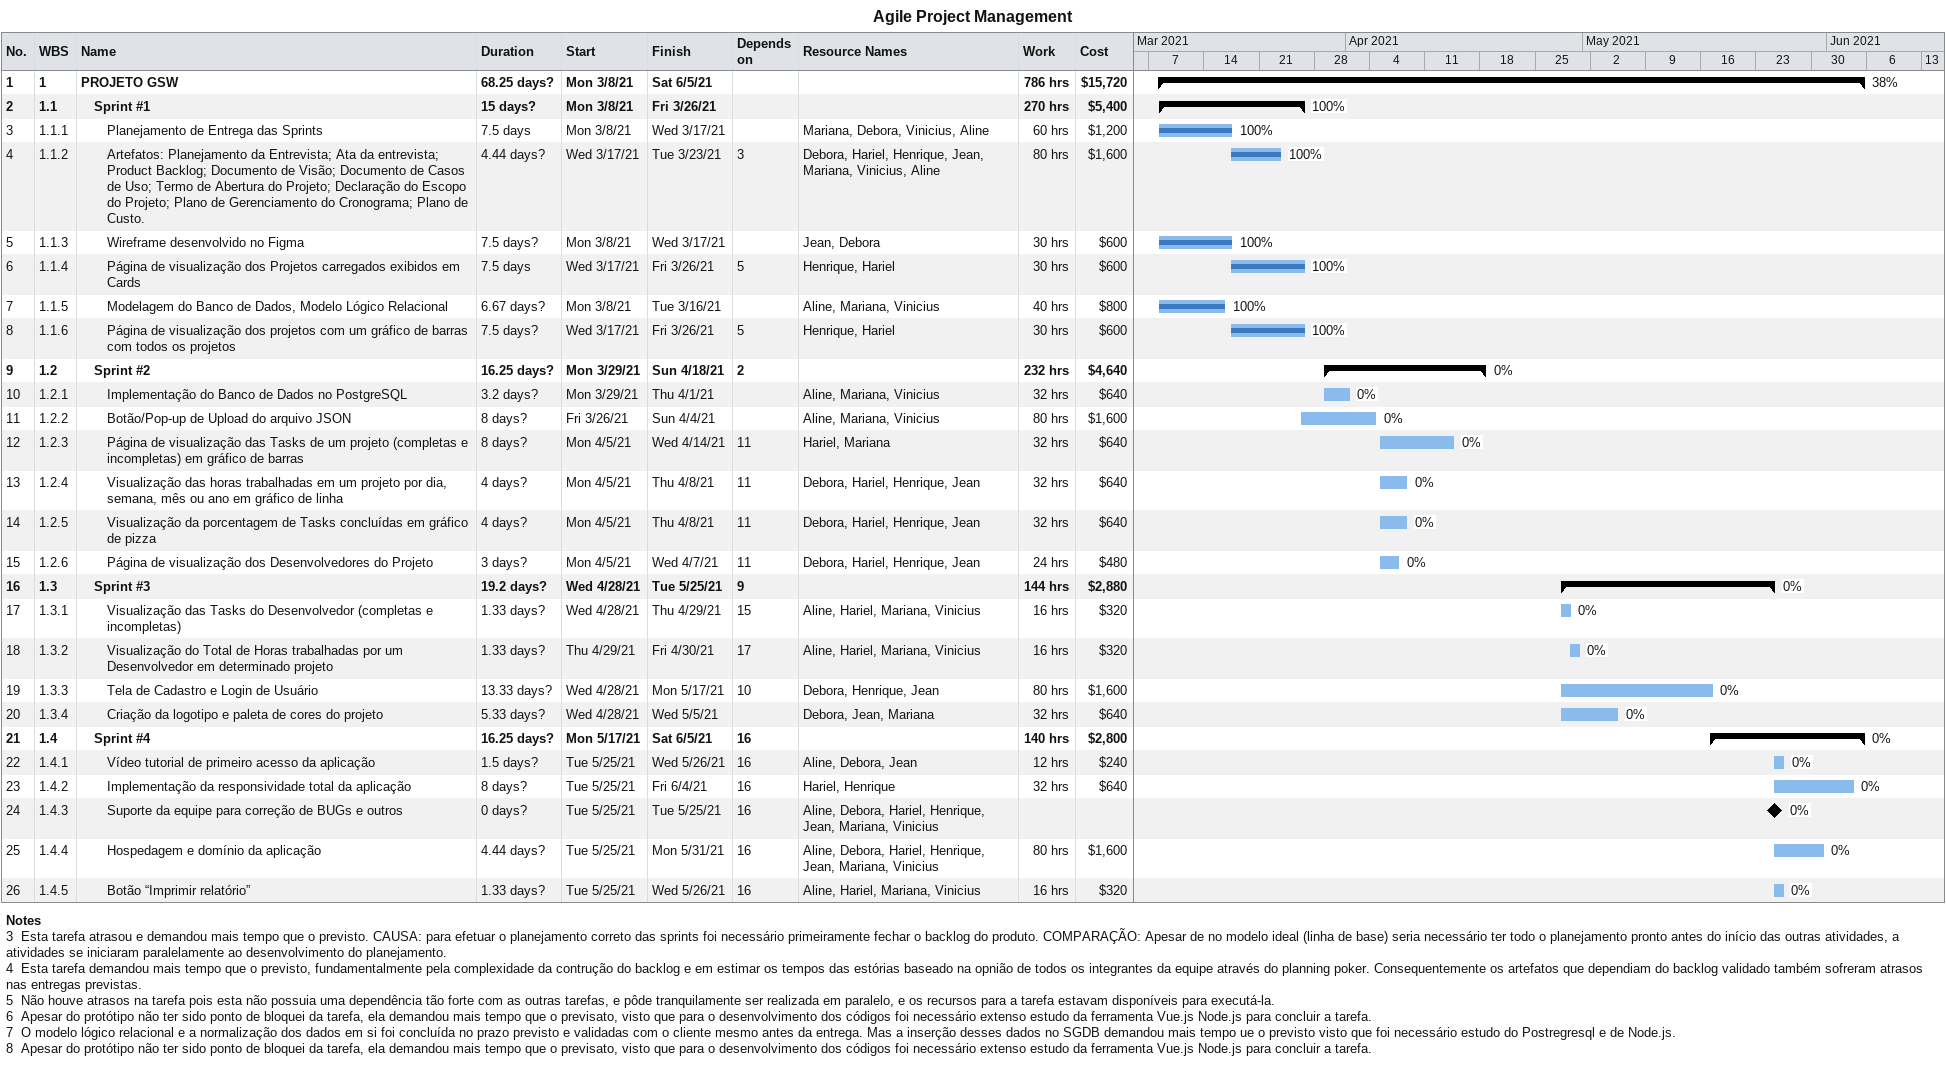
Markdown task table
Agile Project Management

| ID | WBS | Task | Duration | Start | Finish | Predecessors | Resources | % complete | Work (h) | Cost ($) |
|---|---|---|---|---|---|---|---|---|---|---|
| 1 | 1 | **PROJETO GSW** | 68.25d? | 2021-03-08 | 2021-06-05 |  |  | 38 | 786 | 15720 |
| 2 | 1.1 | **Sprint #1** | 15d? | 2021-03-08 | 2021-03-26 |  |  | 100 | 270 | 5400 |
| 3 | 1.1.1 | Planejamento de Entrega das Sprints | 7.5d | 2021-03-08 | 2021-03-17 |  | Mariana, Debora, Vinicius, Aline | 100 | 60 | 1200 |
| 4 | 1.1.2 | Artefatos: Planejamento da Entrevista; Ata da entrevista; Product Backlog; Documento de Visão; Documento de Casos de Uso; Termo de Abertura do Projeto; Declaração do Escopo do Projeto; Plano de Gerenciamento do Cronograma; Plano de Custo. | 4.44d? | 2021-03-17 | 2021-03-23 | 3 | Debora, Hariel, Henrique, Jean, Mariana, Vinicius, Aline | 100 | 80 | 1600 |
| 5 | 1.1.3 | Wireframe desenvolvido no Figma | 7.5d? | 2021-03-08 | 2021-03-17 |  | Jean, Debora | 100 | 30 | 600 |
| 6 | 1.1.4 | Página de visualização dos Projetos carregados exibidos em Cards | 7.5d | 2021-03-17 | 2021-03-26 | 5 | Henrique, Hariel | 100 | 30 | 600 |
| 7 | 1.1.5 | Modelagem do Banco de Dados, Modelo Lógico Relacional | 6.67d? | 2021-03-08 | 2021-03-16 |  | Aline, Mariana, Vinicius | 100 | 40 | 800 |
| 8 | 1.1.6 | Página de visualização dos projetos com um gráfico de barras com todos os projetos | 7.5d? | 2021-03-17 | 2021-03-26 | 5 | Henrique, Hariel | 100 | 30 | 600 |
| 9 | 1.2 | **Sprint #2** | 16.25d? | 2021-03-29 | 2021-04-18 | 2 |  | 0 | 232 | 4640 |
| 10 | 1.2.1 | Implementação do Banco de Dados no PostgreSQL | 3.2d? | 2021-03-29 | 2021-04-01 |  | Aline, Mariana, Vinicius | 0 | 32 | 640 |
| 11 | 1.2.2 | Botão/Pop-up de Upload do arquivo JSON | 8d? | 2021-03-26 | 2021-04-04 |  | Aline, Mariana, Vinicius | 0 | 80 | 1600 |
| 12 | 1.2.3 | Página de visualização das Tasks de um projeto (completas e incompletas) em gráfico de barras | 8d? | 2021-04-05 | 2021-04-14 | 11 | Hariel, Mariana | 0 | 32 | 640 |
| 13 | 1.2.4 | Visualização das horas trabalhadas em um projeto por dia, semana, mês ou ano em gráfico de linha | 4d? | 2021-04-05 | 2021-04-08 | 11 | Debora, Hariel, Henrique, Jean | 0 | 32 | 640 |
| 14 | 1.2.5 | Visualização da porcentagem de Tasks concluídas em gráfico de pizza | 4d? | 2021-04-05 | 2021-04-08 | 11 | Debora, Hariel, Henrique, Jean | 0 | 32 | 640 |
| 15 | 1.2.6 | Página de visualização dos Desenvolvedores do Projeto | 3d? | 2021-04-05 | 2021-04-07 | 11 | Debora, Hariel, Henrique, Jean | 0 | 24 | 480 |
| 16 | 1.3 | **Sprint #3** | 19.2d? | 2021-04-28 | 2021-05-25 | 9 |  | 0 | 144 | 2880 |
| 17 | 1.3.1 | Visualização das Tasks do Desenvolvedor (completas e incompletas) | 1.33d? | 2021-04-28 | 2021-04-29 | 15 | Aline, Hariel, Mariana, Vinicius | 0 | 16 | 320 |
| 18 | 1.3.2 | Visualização do Total de Horas trabalhadas por um Desenvolvedor em determinado projeto | 1.33d? | 2021-04-29 | 2021-04-30 | 17 | Aline, Hariel, Mariana, Vinicius | 0 | 16 | 320 |
| 19 | 1.3.3 | Tela de Cadastro e Login de Usuário | 13.33d? | 2021-04-28 | 2021-05-17 | 10 | Debora, Henrique, Jean | 0 | 80 | 1600 |
| 20 | 1.3.4 | Criação da logotipo e paleta de cores do projeto | 5.33d? | 2021-04-28 | 2021-05-05 |  | Debora, Jean, Mariana | 0 | 32 | 640 |
| 21 | 1.4 | **Sprint #4** | 16.25d? | 2021-05-17 | 2021-06-05 | 16 |  | 0 | 140 | 2800 |
| 22 | 1.4.1 | Vídeo tutorial de primeiro acesso da aplicação | 1.5d? | 2021-05-25 | 2021-05-26 | 16 | Aline, Debora, Jean | 0 | 12 | 240 |
| 23 | 1.4.2 | Implementação da responsividade total da aplicação | 8d? | 2021-05-25 | 2021-06-04 | 16 | Hariel, Henrique | 0 | 32 | 640 |
| 24 | 1.4.3 | Suporte da equipe para correção de BUGs e outros | 0d? | 2021-05-25 | 2021-05-25 | 16 | Aline, Debora, Hariel, Henrique, Jean, Mariana, Vinicius | 0 |  |  |
| 25 | 1.4.4 | Hospedagem e domínio da aplicação | 4.44d? | 2021-05-25 | 2021-05-31 | 16 | Aline, Debora, Hariel, Henrique, Jean, Mariana, Vinicius | 0 | 80 | 1600 |
| 26 | 1.4.5 | Botão “Imprimir relatório” | 1.33d? | 2021-05-25 | 2021-05-26 | 16 | Aline, Hariel, Mariana, Vinicius | 0 | 16 | 320 |

Notes
- 3: Esta tarefa atrasou e demandou mais tempo que o previsto. CAUSA: para efetuar o planejamento correto das sprints foi necessário primeiramente fechar o backlog do produto. COMPARAÇÃO: Apesar de no modelo ideal (linha de base) seria necessário ter todo o planejamento pronto antes do início das outras atividades, a atividades se iniciaram paralelamente ao desenvolvimento do planejamento.
- 4: Esta tarefa demandou mais tempo que o previsto, fundamentalmente pela complexidade da contrução do backlog e em estimar os tempos das estórias baseado na opnião de todos os integrantes da equipe através do planning poker. Consequentemente os artefatos que dependiam do backlog validado também sofreram atrasos nas entregas previstas.
- 5: Não houve atrasos na tarefa pois esta não possuia uma dependência tão forte com as outras tarefas, e pôde tranquilamente ser realizada em paralelo, e os recursos para a tarefa estavam disponíveis para executá-la.
- 6: Apesar do protótipo não ter sido ponto de bloquei da tarefa, ela demandou mais tempo que o previsato, visto que para o desenvolvimento dos códigos foi necessário extenso estudo da ferramenta Vue.js Node.js para concluir a tarefa.
- 7: O modelo lógico relacional e a normalização dos dados em si foi concluída no prazo previsto e validadas com o cliente mesmo antes da entrega. Mas a inserção desses dados no SGDB demandou mais tempo ue o previsto visto que foi necessário estudo do Postregresql e de Node.js.
- 8: Apesar do protótipo não ter sido ponto de bloquei da tarefa, ela demandou mais tempo que o previsato, visto que para o desenvolvimento dos códigos foi necessário extenso estudo da ferramenta Vue.js Node.js para concluir a tarefa.
